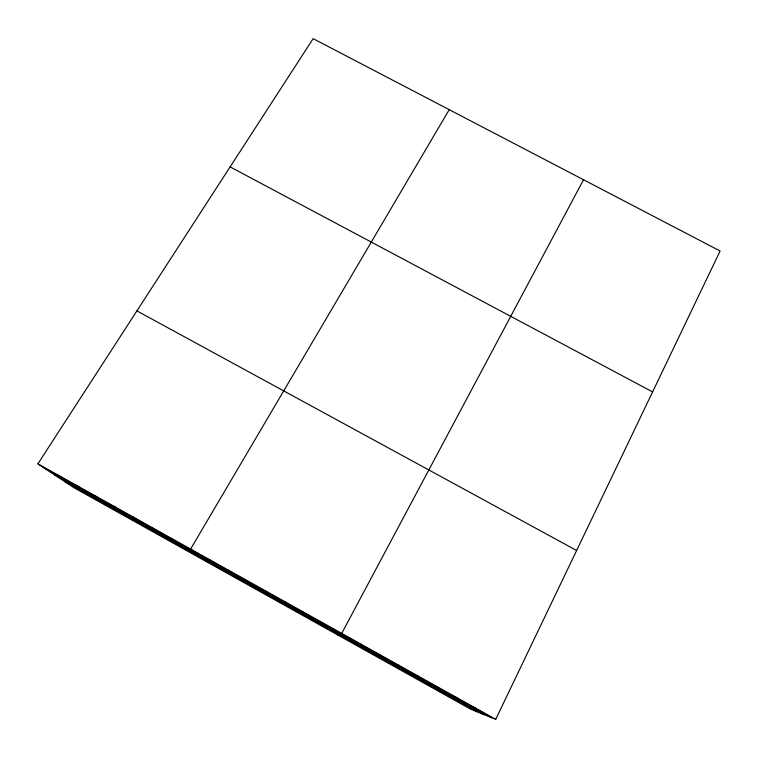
<?xml version="1.0" encoding="UTF-8"?>
<svg xmlns="http://www.w3.org/2000/svg" width="758" height="758" viewBox="0 0 758 758"><rect width="100%" height="100%" fill="white"/><g stroke="black" fill="none" stroke-linecap="round" stroke-linejoin="round"><path stroke-width="1.14" d="M495.723 719.351L720.1 251.021L313.139 38.649L37.9 463.839L73.801 487.612L470.709 709.213L495.723 719.351L37.9 463.839M583.527 179.75L341.716 633.394L337.537 634.863M322.406 623.247L322.671 622.773M449.219 109.664L190.618 549.067L206.536 561.725M359.699 644.054L360.808 644.054M378.413 654.505L379.947 654.732M397.164 664.974L399.125 665.439M415.962 675.463L418.35 676.164M434.808 685.981L437.631 686.928M453.691 696.517L456.951 697.711M472.622 707.091L476.308 708.512M230.129 166.883L652.6 391.914M136.904 310.894L576.62 550.498M43.803 467.743L491.601 717.684M54.51 474.83L484.135 714.652M64.676 481.567L477.047 711.781M56.831 474.404L62.327 478.08M75.8 484.987L80.898 488.446M94.826 495.609L99.506 498.84M113.889 506.249L118.163 509.253M133.001 516.918L136.866 519.685M152.159 527.606L155.617 530.155M171.365 538.322L174.406 540.644M209.35 559.527L211.567 561.375M228.13 570.007L229.93 571.627M246.947 580.505L248.34 581.907M265.812 591.032L266.788 592.206M284.724 601.587L285.283 602.525M303.674 612.17L303.825 612.871"/></g></svg>
